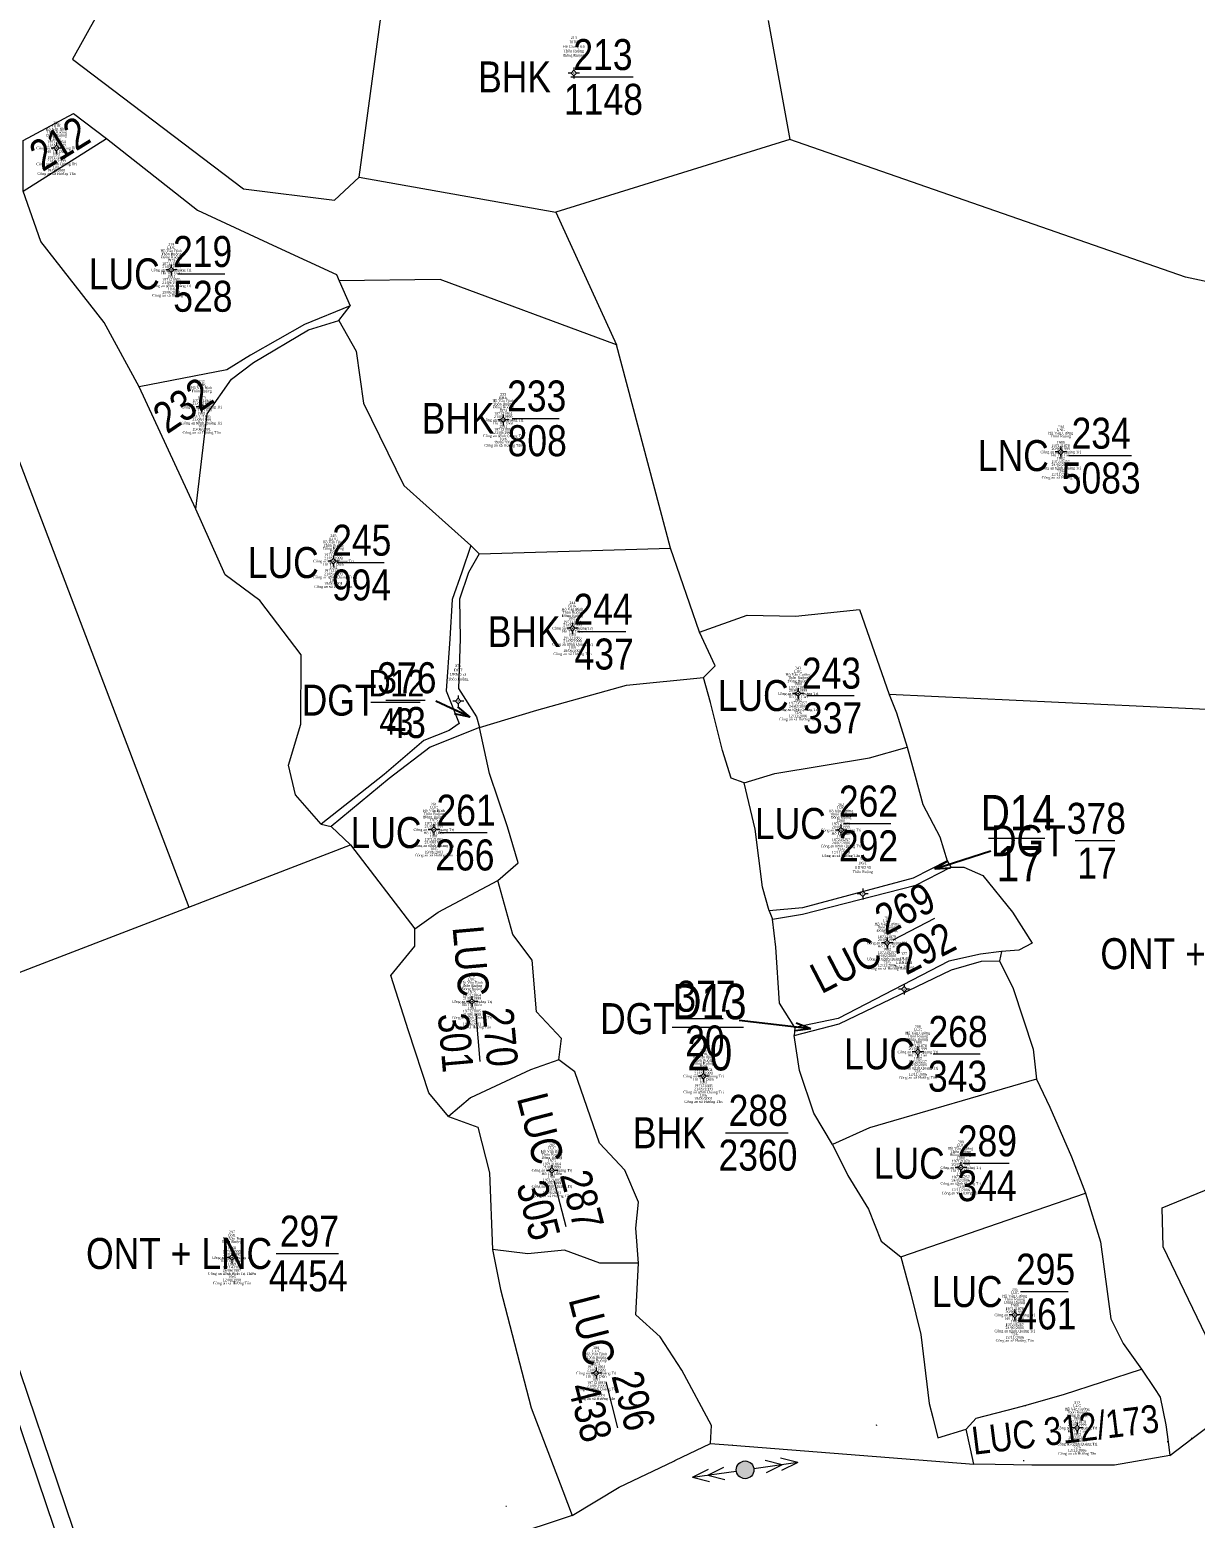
# Model space of a CAD drawing. Header units: metres. Extents: x 546779 to 548251, y 1841578 to 1843315.
# Drawn here: x 547614.9 to 547746.7, y 1842078.8 to 1842247 of the extents above; entities that cross this region are included whole.
import ezdxf
from ezdxf.enums import TextEntityAlignment as Align

# ---------------------------------------------------------------- set-up
doc = ezdxf.new("R2010")
doc.units = ezdxf.units.M
doc.header["$MEASUREMENT"] = 0
doc.linetypes.add('DGN Style 1', pattern=[16.3472, 0.0272, -16.32])
for name, color, linetype, lineweight in [('Level 10', 7, 'Continuous', 0), ('Level 11', 7, 'Continuous', 0), ('Level 13', 7, 'Continuous', 0), ('Level 14', 7, 'Continuous', 0), ('Level 15', 7, 'Continuous', 0), ('Level 18', 7, 'Continuous', 0), ('Level 23', 7, 'Continuous', 0), ('Level 31', 7, 'Continuous', 0), ('Level 50', 7, 'Continuous', 0), ('Level 55', 7, 'Continuous', 0), ('Level 59', 7, 'Continuous', 0)]:
    doc.layers.add(name, color=color, linetype=linetype, lineweight=lineweight)
doc.styles.add('Style-vnarialNarrowI', font='vnarialNarrowI.shx')
doc.styles.add('Style-Vntimei', font='Vntimei.shx')
doc.dimstyles.get("Standard").update_dxf_attribs({"dimtxt": 0.18, "dimasz": 0.18, "dimexe": 0.18, "dimexo": 0.0625, "dimgap": 0.09, "dimtad": 0, "dimtih": 1, "dimtoh": 1, "dimdec": 4, "dimzin": 0, "dimdsep": 46, "dimtxsty": 'Standard', "dimcen": 0.09, "dimadec": 0, "dimazin": 0, "dimtfac": 1, "dimtdec": 4, "dimtofl": 0, "dimtmove": 0, "dimatfit": 3, "dimfxl": 1, "dimtolj": 1, "dimtzin": 0, "dimarcsym": 0})

# ---------------------------------------------------------------- blocks, each defined once
blk = doc.blocks.new('CS1_5')
at = {"layer": 'Level 55', "linetype": 'Continuous', "lineweight": 0}
h = blk.add_hatch(color=7, dxfattribs=at)
edge = h.paths.add_edge_path()
edge.add_arc((0.004881, -0.002353), 0.999999, 0, 360)
at = {"layer": 'Level 55', "color": 230, "linetype": 'Continuous', "lineweight": 0}
for p, q in [((-5.996058, 0.140408), (-4.056197, 0.724729)), ((-5.996058, 0.140408), (-0.999612, 0.021757)), ((-5.996058, 0.140408), (-4.172172, -0.664784)), ((-4.251627, 0.087935), (-2.31015, 0.682124)), ((-4.251627, 0.087935), (-2.416257, -0.709004)), ((4.246781, -0.117541), (2.432764, 0.686036)), ((6.002696, -0.161761), (4.180426, 0.6533)), ((6.002696, -0.161761), (0.996381, -0.041494)), ((4.246781, -0.117541), (2.315173, -0.713345)), ((6.002696, -0.161761), (4.062835, -0.746081))]:
    blk.add_line(p, q, dxfattribs=at)
blk.add_circle((0.004881, -0.002353), 0.999999, dxfattribs=at)
blk = doc.blocks.new('N_THUA_209')
at = {"layer": 'Level 13', "color": 230, "linetype": 'Continuous', "lineweight": 13, "flags": 128}
blk.add_lwpolyline([(-2.61, 0), (4.47, 0)], dxfattribs=at)
at = {"layer": 'Level 13', "color": 230, "linetype": 'Continuous', "lineweight": 0, "style": 'Style-vnarialNarrowI'}
blk.add_text('213', height=3.49998, dxfattribs=at).set_placement((1.039485, 0.78), align=Align.CENTER)
blk.add_text('BHK ', height=3.49998, dxfattribs=at).set_placement((-3.719263, -0.00001), align=Align.MIDDLE_RIGHT)
blk.add_text('1148', height=3.49998, dxfattribs=at).set_placement((1.103083, -0.78002), align=Align.TOP_CENTER)
blk = doc.blocks.new('N_THUA_214')
at = {"layer": 'Level 13', "color": 230, "linetype": 'Continuous', "lineweight": 13, "flags": 128}
blk.add_lwpolyline([(-2.84, 0), (2.48, 0)], dxfattribs=at)
at = {"layer": 'Level 13', "color": 230, "linetype": 'Continuous', "lineweight": 0, "style": 'Style-vnarialNarrowI'}
blk.add_text('219', height=3.49998, dxfattribs=at).set_placement((-0.03671, 0.78), align=Align.CENTER)
blk.add_text('LUC ', height=3.49998, dxfattribs=at).set_placement((-3.771418, -0.00001), align=Align.MIDDLE_RIGHT)
blk.add_text('528', height=3.49998, dxfattribs=at).set_placement((-0.011769, -0.78002), align=Align.TOP_CENTER)
blk = doc.blocks.new('N_THUA_226')
at = {"layer": 'Level 13', "color": 230, "linetype": 'Continuous', "lineweight": 13, "flags": 128}
blk.add_lwpolyline([(-2.84, 0), (2.48, 0)], dxfattribs=at)
at = {"layer": 'Level 13', "color": 230, "linetype": 'Continuous', "lineweight": 0, "style": 'Style-vnarialNarrowI'}
blk.add_text('233', height=3.49998, dxfattribs=at).set_placement((-0.070515, 0.78), align=Align.CENTER)
blk.add_text('BHK ', height=3.49998, dxfattribs=at).set_placement((-3.719263, -0.00001), align=Align.MIDDLE_RIGHT)
blk.add_text('808', height=3.49998, dxfattribs=at).set_placement((-0.011769, -0.78002), align=Align.TOP_CENTER)
blk = doc.blocks.new('N_THUA_227')
at = {"layer": 'Level 13', "color": 230, "linetype": 'Continuous', "lineweight": 13, "flags": 128}
blk.add_lwpolyline([(-2.61, 0), (4.47, 0)], dxfattribs=at)
at = {"layer": 'Level 13', "color": 230, "linetype": 'Continuous', "lineweight": 0, "style": 'Style-vnarialNarrowI'}
blk.add_text('234', height=3.49998, dxfattribs=at).set_placement((1.037401, 0.78), align=Align.CENTER)
blk.add_text('LNC ', height=3.49998, dxfattribs=at).set_placement((-3.771418, -0.00001), align=Align.MIDDLE_RIGHT)
blk.add_text('5083', height=3.49998, dxfattribs=at).set_placement((1.044337, -0.78002), align=Align.TOP_CENTER)
blk = doc.blocks.new('N_THUA_234')
at = {"layer": 'Level 13', "color": 230, "linetype": 'Continuous', "lineweight": 13, "flags": 128}
blk.add_lwpolyline([(-2.83, 0), (2.53, 0)], dxfattribs=at)
at = {"layer": 'Level 13', "color": 230, "linetype": 'Continuous', "lineweight": 0, "style": 'Style-vnarialNarrowI'}
blk.add_text('243', height=3.49998, dxfattribs=at).set_placement((-0.040515, 0.78), align=Align.CENTER)
blk.add_text('LUC ', height=3.49998, dxfattribs=at).set_placement((-3.771418, -0.00001), align=Align.MIDDLE_RIGHT)
blk.add_text('337', height=3.49998, dxfattribs=at).set_placement((0.089274, -0.78002), align=Align.TOP_CENTER)
blk = doc.blocks.new('N_THUA_235')
at = {"layer": 'Level 13', "color": 230, "linetype": 'Continuous', "lineweight": 13, "flags": 128}
blk.add_lwpolyline([(-2.83, 0), (2.53, 0)], dxfattribs=at)
at = {"layer": 'Level 13', "color": 230, "linetype": 'Continuous', "lineweight": 0, "style": 'Style-vnarialNarrowI'}
blk.add_text('244', height=3.49998, dxfattribs=at).set_placement((-0.042599, 0.78), align=Align.CENTER)
blk.add_text('BHK ', height=3.49998, dxfattribs=at).set_placement((-3.719263, -0.00001), align=Align.MIDDLE_RIGHT)
blk.add_text('437', height=3.49998, dxfattribs=at).set_placement((0.089274, -0.78002), align=Align.TOP_CENTER)
blk = doc.blocks.new('N_THUA_236')
at = {"layer": 'Level 13', "color": 230, "linetype": 'Continuous', "lineweight": 13, "flags": 128}
blk.add_lwpolyline([(-2.84, 0), (2.51, 0)], dxfattribs=at)
at = {"layer": 'Level 13', "color": 230, "linetype": 'Continuous', "lineweight": 0, "style": 'Style-vnarialNarrowI'}
blk.add_text('245', height=3.49998, dxfattribs=at).set_placement((-0.021169, 0.78), align=Align.CENTER)
blk.add_text('LUC ', height=3.49998, dxfattribs=at).set_placement((-3.771418, -0.00001), align=Align.MIDDLE_RIGHT)
blk.add_text('994', height=3.49998, dxfattribs=at).set_placement((-0.052599, -0.78002), align=Align.TOP_CENTER)
blk = doc.blocks.new('N_THUA_251')
at = {"layer": 'Level 13', "color": 230, "linetype": 'Continuous', "lineweight": 13, "flags": 128}
blk.add_lwpolyline([(-2.83, 0), (2.53, 0)], dxfattribs=at)
at = {"layer": 'Level 13', "color": 230, "linetype": 'Continuous', "lineweight": 0, "style": 'Style-vnarialNarrowI'}
blk.add_text('261', height=3.49998, dxfattribs=at).set_placement((0.154692, 0.78), align=Align.CENTER)
blk.add_text('LUC ', height=3.49998, dxfattribs=at).set_placement((-3.771418, -0.00001), align=Align.MIDDLE_RIGHT)
blk.add_text('266', height=3.49998, dxfattribs=at).set_placement((0.018779, -0.78002), align=Align.TOP_CENTER)
blk = doc.blocks.new('N_THUA_252')
at = {"layer": 'Level 13', "color": 230, "linetype": 'Continuous', "lineweight": 13, "flags": 128}
blk.add_lwpolyline([(-2.84, 0), (2.48, 0)], dxfattribs=at)
at = {"layer": 'Level 13', "color": 230, "linetype": 'Continuous', "lineweight": 0, "style": 'Style-vnarialNarrowI'}
blk.add_text('262', height=3.49998, dxfattribs=at).set_placement((-0.062184, 0.78), align=Align.CENTER)
blk.add_text('LUC ', height=3.49998, dxfattribs=at).set_placement((-3.771418, -0.00001), align=Align.MIDDLE_RIGHT)
blk.add_text('292', height=3.49998, dxfattribs=at).set_placement((-0.062184, -0.78002), align=Align.TOP_CENTER)
blk = doc.blocks.new('N_THUA_257')
at = {"layer": 'Level 13', "color": 230, "linetype": 'Continuous', "lineweight": 13, "flags": 128}
blk.add_lwpolyline([(-2.84, 0), (2.48, 0)], dxfattribs=at)
at = {"layer": 'Level 13', "color": 230, "linetype": 'Continuous', "lineweight": 0, "style": 'Style-vnarialNarrowI'}
blk.add_text('268', height=3.49998, dxfattribs=at).set_placement((-0.011769, 0.78), align=Align.CENTER)
blk.add_text('LUC ', height=3.49998, dxfattribs=at).set_placement((-3.771418, -0.00001), align=Align.MIDDLE_RIGHT)
blk.add_text('343', height=3.49998, dxfattribs=at).set_placement((-0.070515, -0.78002), align=Align.TOP_CENTER)
blk = doc.blocks.new('N_THUA_258')
at = {"layer": 'Level 13', "color": 230, "linetype": 'Continuous', "lineweight": 13, "flags": 128}
blk.add_lwpolyline([(-2.84016, -0.001426), (2.48243, 0.00688)], dxfattribs=at)
at = {"layer": 'Level 13', "color": 230, "linetype": 'Continuous', "lineweight": 0, "style": 'Style-vnarialNarrowI'}
blk.add_text('269', height=3.499982, rotation=359.99984, dxfattribs=at).set_placement((-0.035572, 0.781767), align=Align.CENTER)
blk.add_text('LUC ', height=3.499982, rotation=359.99984, dxfattribs=at).set_placement((-3.774651, 0.007994), align=Align.MIDDLE_RIGHT)
blk.add_text('292', height=3.499982, rotation=359.99984, dxfattribs=at).set_placement((-0.066839, -0.77613), align=Align.TOP_CENTER)
blk = doc.blocks.new('N_THUA_259')
at = {"layer": 'Level 13', "color": 230, "linetype": 'Continuous', "lineweight": 13, "flags": 128}
blk.add_lwpolyline([(-2.870899, 0.004638), (2.509657, -0.002592)], dxfattribs=at)
at = {"layer": 'Level 13', "color": 230, "linetype": 'Continuous', "lineweight": 0, "style": 'Style-vnarialNarrowI'}
blk.add_text('270', height=3.499916, rotation=0.000019, dxfattribs=at).set_placement((-0.049654, 0.783884), align=Align.CENTER)
blk.add_text('LUC ', height=3.499916, rotation=0.000019, dxfattribs=at).set_placement((-3.774454, 0.003581), align=Align.MIDDLE_RIGHT)
blk.add_text('301', height=3.499916, rotation=0.000019, dxfattribs=at).set_placement((0.121791, -0.78136), align=Align.TOP_CENTER)
blk = doc.blocks.new('N_THUA_276')
at = {"layer": 'Level 13', "color": 230, "linetype": 'Continuous', "lineweight": 13, "flags": 128}
blk.add_lwpolyline([(-2.830494, -0.000984), (2.5297, -0.003819)], dxfattribs=at)
at = {"layer": 'Level 13', "color": 230, "linetype": 'Continuous', "lineweight": 0, "style": 'Style-vnarialNarrowI'}
blk.add_text('287', height=3.499979, rotation=0.000102, dxfattribs=at).set_placement((0.083678, 0.783138), align=Align.CENTER)
blk.add_text('LUC ', height=3.499979, rotation=0.000102, dxfattribs=at).set_placement((-3.769423, -0.005338), align=Align.MIDDLE_RIGHT)
blk.add_text('305', height=3.499979, rotation=0.000102, dxfattribs=at).set_placement((-0.015047, -0.781294), align=Align.TOP_CENTER)
blk = doc.blocks.new('N_THUA_277')
at = {"layer": 'Level 13', "color": 230, "linetype": 'Continuous', "lineweight": 13, "flags": 128}
blk.add_lwpolyline([(-2.61, 0), (4.47, 0)], dxfattribs=at)
at = {"layer": 'Level 13', "color": 230, "linetype": 'Continuous', "lineweight": 0, "style": 'Style-vnarialNarrowI'}
blk.add_text('288', height=3.49998, dxfattribs=at).set_placement((1.098231, 0.78), align=Align.CENTER)
blk.add_text('BHK ', height=3.49998, dxfattribs=at).set_placement((-3.719263, -0.00001), align=Align.MIDDLE_RIGHT)
blk.add_text('2360', height=3.49998, dxfattribs=at).set_placement((1.069544, -0.78002), align=Align.TOP_CENTER)
blk = doc.blocks.new('N_THUA_278')
at = {"layer": 'Level 13', "color": 230, "linetype": 'Continuous', "lineweight": 13, "flags": 128}
blk.add_lwpolyline([(-2.84, 0), (2.41, 0)], dxfattribs=at)
at = {"layer": 'Level 13', "color": 230, "linetype": 'Continuous', "lineweight": 0, "style": 'Style-vnarialNarrowI'}
blk.add_text('289', height=3.49998, dxfattribs=at).set_placement((-0.06671, 0.78), align=Align.CENTER)
blk.add_text('LUC ', height=3.49998, dxfattribs=at).set_placement((-3.771418, -0.00001), align=Align.MIDDLE_RIGHT)
blk.add_text('344', height=3.49998, dxfattribs=at).set_placement((-0.102599, -0.78002), align=Align.TOP_CENTER)
blk = doc.blocks.new('N_THUA_284')
at = {"layer": 'Level 13', "color": 230, "linetype": 'Continuous', "lineweight": 13, "flags": 128}
blk.add_lwpolyline([(-2.87, 0), (2.54, 0)], dxfattribs=at)
at = {"layer": 'Level 13', "color": 230, "linetype": 'Continuous', "lineweight": 0, "style": 'Style-vnarialNarrowI'}
blk.add_text('295', height=3.49998, dxfattribs=at).set_placement((-0.031169, 0.77), align=Align.CENTER)
blk.add_text('LUC ', height=3.49998, dxfattribs=at).set_placement((-3.781418, -0.01001), align=Align.MIDDLE_RIGHT)
blk.add_text('461', height=3.49998, dxfattribs=at).set_placement((0.124692, -0.79002), align=Align.TOP_CENTER)
blk = doc.blocks.new('N_THUA_285')
at = {"layer": 'Level 13', "color": 230, "linetype": 'Continuous', "lineweight": 13, "flags": 128}
blk.add_lwpolyline([(-2.84017, 0.00059), (2.539378, -0.005492)], dxfattribs=at)
at = {"layer": 'Level 13', "color": 230, "linetype": 'Continuous', "lineweight": 0, "style": 'Style-vnarialNarrowI'}
blk.add_text('296', height=3.499973, rotation=359.999908, dxfattribs=at).set_placement((0.012926, 0.781976), align=Align.CENTER)
blk.add_text('LUC ', height=3.499973, rotation=359.999908, dxfattribs=at).set_placement((-3.778517, -0.006853), align=Align.MIDDLE_RIGHT)
blk.add_text('438', height=3.499973, rotation=359.999908, dxfattribs=at).set_placement((0.015131, -0.787452), align=Align.TOP_CENTER)
blk = doc.blocks.new('N_THUA_299')
at = {"layer": 'Level 13', "color": 230, "linetype": 'Continuous', "lineweight": 0, "style": 'Style-vnarialNarrowI'}
blk.add_text('LUC 312/173', height=3.4998, rotation=359.999959, dxfattribs=at).set_placement((0.096249, -0.010902), align=Align.MIDDLE_CENTER)
blk = doc.blocks.new('N_THUA_364')
at = {"layer": 'Level 13', "color": 230, "linetype": 'Continuous', "lineweight": 13, "flags": 128}
blk.add_lwpolyline([(0, 0), (4.43, 0)], dxfattribs=at)
at = {"layer": 'Level 13', "color": 230, "linetype": 'Continuous', "lineweight": 0, "style": 'Style-vnarialNarrowI'}
blk.add_text('376', height=3.49998, dxfattribs=at).set_placement((2.378779, 0.77), align=Align.CENTER)
blk.add_text('376', height=3.49998, dxfattribs=at).set_placement((2.378779, 0.77), align=Align.CENTER)
blk.add_text('DGT ', height=3.49998, dxfattribs=at).set_placement((0.060438, -0.01001), align=Align.MIDDLE_RIGHT)
blk.add_text('43', height=3.49998, dxfattribs=at).set_placement((2.304633, -0.79002), align=Align.TOP_CENTER)
blk = doc.blocks.new('TerminatorOpen_0.5')
at = {"color": 0, "linetype": 'ByBlock', "lineweight": -2}
for q in [(-1, 0.25), (-1, 0), (-1, -0.25)]:
    blk.add_line((0, 0), q, dxfattribs=at)
blk = doc.blocks.new('N_THUA_365')
at = {"layer": 'Level 13', "color": 230, "linetype": 'Continuous', "lineweight": 13, "flags": 128}
blk.add_lwpolyline([(0, 0), (4.43, 0)], dxfattribs=at)
at = {"layer": 'Level 13', "color": 230, "linetype": 'Continuous', "lineweight": 0, "style": 'Style-vnarialNarrowI'}
blk.add_text('377', height=3.49998, dxfattribs=at).set_placement((2.459274, 0.77), align=Align.CENTER)
blk.add_text('377', height=3.49998, dxfattribs=at).set_placement((2.459274, 0.77), align=Align.CENTER)
blk.add_text('DGT ', height=3.49998, dxfattribs=at).set_placement((0.070438, -0.01001), align=Align.MIDDLE_RIGHT)
blk.add_text('20', height=3.49998, dxfattribs=at).set_placement((2.33984, -0.79002), align=Align.TOP_CENTER)
blk = doc.blocks.new('N_THUA_366')
at = {"layer": 'Level 13', "color": 230, "linetype": 'Continuous', "lineweight": 13, "flags": 128}
blk.add_lwpolyline([(0, 0), (4.49, 0)], dxfattribs=at)
at = {"layer": 'Level 13', "color": 230, "linetype": 'Continuous', "lineweight": 0, "style": 'Style-vnarialNarrowI'}
blk.add_text('378', height=3.49998, dxfattribs=at).set_placement((2.408231, 0.77), align=Align.CENTER)
blk.add_text('378', height=3.49998, dxfattribs=at).set_placement((2.408231, 0.77), align=Align.CENTER)
blk.add_text('DGT ', height=3.49998, dxfattribs=at).set_placement((0.070438, -0.01001), align=Align.MIDDLE_RIGHT)
blk.add_text('17', height=3.49998, dxfattribs=at).set_placement((2.484422, -0.79002), align=Align.TOP_CENTER)
blk = doc.blocks.new('CENTRD')
at = {"layer": 'Level 11', "linetype": 'Continuous', "lineweight": 0}
h = blk.add_hatch(color=3, dxfattribs=at)
edge = h.paths.add_edge_path()
edge.add_arc((-0.0025, 0), 1.500056, 0, 360)
at = {"layer": 'Level 11', "color": 3, "linetype": 'Continuous', "lineweight": 0}
for p, q in [((-6.200231, 0), (-12.400462, 0)), ((0, 6.200231), (-6.200231, 0)), ((-6.200231, 0), (0, -6.200231)), ((0, 12.400462), (0, 6.200231)), ((6.200231, 0), (0, 6.200231)), ((0, -6.200231), (6.200231, 0)), ((12.600469, 0), (6.200231, 0)), ((0, -6.200231), (0, -12.400462))]:
    blk.add_line(p, q, dxfattribs=at)

msp = doc.modelspace()

# ---------------------------------------------------------------- linework, layer by layer
at = {"layer": 'Level 10', "color": 7, "linetype": 'Continuous', "lineweight": 0}
for p, q in [((547698.39, 1842248.07), (547700.84, 1842234.63)), ((547614.13, 1842228.77), (547623.54, 1842234.72)), ((547700.84, 1842234.63), (547674.35, 1842226.4)), ((547652.13, 1842230.35), (547674.35, 1842226.4)), ((547674.35, 1842226.4), (547681.24, 1842211.41)), ((547649.86, 1842218.63), (547651.12, 1842215.81)), ((547649.84, 1842214.17), (547651.12, 1842215.81)), ((547687.31, 1842188.42), (547681.24, 1842211.41)), ((547633.65, 1842192.82), (547627.25, 1842206.65)), ((547664.76, 1842188.72), (547665.71, 1842187.8)), ((547665.71, 1842187.8), (547687.31, 1842188.42)), ((547690.59, 1842178.94), (547687.31, 1842188.42)), ((547779.51, 1842168.71), (547712.04, 1842171.9)), ((547647.82, 1842157.23), (547648.95, 1842156.96)), ((547648.95, 1842156.96), (547651.15, 1842154.88)), ((547632.86, 1842147.84), (547651.15, 1842154.88)), ((547651.15, 1842154.88), (547658.42, 1842145.4)), ((547718.62, 1842153.1), (547719.02, 1842152.36)), ((547600.19, 1842135.27), (547632.86, 1842147.84)), ((547698.47, 1842147.43), (547698.87, 1842146.5)), ((547724.77, 1842142.82), (547724.54, 1842141.78)), ((547598.33, 1842134.55), (547621.06, 1842067.6)), ((547701.38, 1842134.24), (547701.3, 1842133.36)), ((547713.39, 1842108.33), (547734.26, 1842115.51)), ((547740.58, 1842095.63), (547742.04, 1842093.43)), ((547746.32, 1842087.79), (547751.55, 1842091.74)), ((547743.59, 1842087.43), (547743.8, 1842085.88)), ((547743.8, 1842085.88), (547746.32, 1842087.79)), ((547687.82, 1842085.29), (547691.84, 1842087.24)), ((547691.84, 1842087.24), (547694.33, 1842087.04)), ((547694.33, 1842087.04), (547721.62, 1842084.9)), ((547724.05, 1842084.85), (547721.62, 1842084.9)), ((547675.15, 1842081.87), (547676.2, 1842079.1))]:
    msp.add_line(p, q, dxfattribs=at)
at = {"layer": 'Level 10', "color": 7, "linetype": 'Continuous', "lineweight": 0, "flags": 128}
for points in [[(547614.13, 1842228.77), (547614.12, 1842234.5), (547619.84, 1842237.57), (547623.54, 1842234.72)], [(547623.54, 1842234.72), (547633.86, 1842226.62), (547642.87, 1842222.44), (547649.57, 1842219.37), (547649.86, 1842218.63)], [(547788.63, 1842209.83), (547745.56, 1842219.04), (547700.84, 1842234.63)], [(547627.25, 1842206.65), (547623.28, 1842213.92), (547616.14, 1842223.1), (547614.13, 1842228.77)], [(547681.24, 1842211.41), (547661.27, 1842218.78), (547649.86, 1842218.63)], [(547651.12, 1842215.81), (547645.94, 1842213.71), (547639.82, 1842210.25), (547637.17, 1842208.59), (547627.25, 1842206.65)], [(547633.65, 1842192.82), (547634.93, 1842203.62), (547637.69, 1842207.54), (547640.16, 1842209.41), (547646.4, 1842213.1), (547649.84, 1842214.17)], [(547649.84, 1842214.17), (547651.8, 1842210.71), (547652.6, 1842204.8), (547657.18, 1842195.52), (547664.76, 1842188.72)], [(547647.82, 1842157.23), (547644.94, 1842160.56), (547644.12, 1842163.89), (547645.54, 1842168.53), (547645.58, 1842176.36), (547640.89, 1842182.51), (547636.97, 1842185.41), (547633.65, 1842192.82)], [(547664.76, 1842188.72), (547663.75, 1842185.72), (547662.64, 1842182.63), (547662.38, 1842178.19), (547661.96, 1842172.3), (547663.42, 1842168.6), (547662.31, 1842167.8), (547659.45, 1842166.7), (547654.96, 1842162.86), (547647.82, 1842157.23)], [(547665.71, 1842187.8), (547664.48, 1842185.67), (547663.47, 1842182.68), (547663.53, 1842178.19), (547663.34, 1842172.57), (547665.38, 1842169.37), (547665.72, 1842168.16)], [(547690.59, 1842178.94), (547695.98, 1842180.84), (547701.46, 1842180.75), (547708.69, 1842181.5), (547712.04, 1842171.9)], [(547691.07, 1842173.81), (547692.38, 1842175.13), (547690.59, 1842178.94)], [(547665.72, 1842168.16), (547672.21, 1842170.12), (547682.36, 1842172.93), (547691.07, 1842173.81)], [(547695.65, 1842161.92), (547694.19, 1842162.44), (547693.22, 1842165.54), (547691.86, 1842170.98), (547691.07, 1842173.81)], [(547712.04, 1842171.9), (547712.87, 1842169.81), (547714.08, 1842165.93)], [(547665.72, 1842168.16), (547660.15, 1842165.93), (547655.52, 1842162.39), (547648.95, 1842156.96)], [(547667.82, 1842150.85), (547670.12, 1842152.85), (547668.91, 1842156.94), (547666.87, 1842162.94), (547665.72, 1842168.16)], [(547695.65, 1842161.92), (547699.13, 1842162.96), (547709.82, 1842164.71), (547714.08, 1842165.93)], [(547714.08, 1842165.93), (547715, 1842162.66), (547715.85, 1842159.46), (547717.79, 1842155.81), (547718.62, 1842153.1)], [(547698.47, 1842147.43), (547697.73, 1842150.09), (547696.9, 1842156.68), (547695.65, 1842161.92)], [(547718.62, 1842153.1), (547714.77, 1842151.13), (547702.25, 1842147.77), (547698.47, 1842147.43)], [(547698.87, 1842146.5), (547702.24, 1842147.06), (547715.06, 1842150.33), (547719.02, 1842152.36)], [(547719.02, 1842152.36), (547720.51, 1842152.38), (547722.65, 1842151.41), (547726.01, 1842147.27), (547728.23, 1842143.76), (547726.73, 1842143), (547724.77, 1842142.82)], [(547658.42, 1842145.4), (547661.05, 1842147.29), (547667.82, 1842150.85)], [(547674.71, 1842130.61), (547675.02, 1842133), (547672.19, 1842136), (547671.67, 1842141.84), (547669.51, 1842144.74), (547667.82, 1842150.85)], [(547701.38, 1842134.24), (547699.67, 1842136.99), (547699.23, 1842143.34), (547698.87, 1842146.5)], [(547662.22, 1842124.2), (547659.99, 1842126.88), (547657.71, 1842133.86), (547655.69, 1842140.14), (547658.43, 1842143.45), (547658.42, 1842145.4)], [(547701.3, 1842133.36), (547706.4, 1842134.66), (547719.09, 1842140.77), (547722.51, 1842141.73), (547724.54, 1842141.78)], [(547724.77, 1842142.82), (547722.38, 1842142.55), (547718.8, 1842141.74), (547706.3, 1842135.25), (547701.38, 1842134.24)], [(547724.54, 1842141.78), (547726.08, 1842138.64), (547728.32, 1842131.78), (547728.72, 1842128.42)], [(547705.64, 1842121.02), (547703.52, 1842124.58), (547701.93, 1842129.37), (547701.3, 1842133.36)], [(547674.71, 1842130.61), (547671.51, 1842129.47), (547664.72, 1842126.31), (547662.22, 1842124.2)], [(547683.7, 1842107.61), (547683.41, 1842111.55), (547683.72, 1842114.51), (547682.18, 1842118.11), (547679.31, 1842121.19), (547676.5, 1842129.24), (547674.71, 1842130.61)], [(547728.72, 1842128.42), (547709.83, 1842122.92), (547705.64, 1842121.02)], [(547728.72, 1842128.42), (547730.23, 1842125.24), (547732.68, 1842119.64), (547734.26, 1842115.51)], [(547662.22, 1842124.2), (547665.55, 1842122.97), (547666.88, 1842117.83), (547667.19, 1842109.15)], [(547750.22, 1842094.5), (547743.05, 1842109.44), (547742.92, 1842113.87), (547750.82, 1842117.1), (547764.99, 1842121.91), (547771.28, 1842120.57)], [(547705.64, 1842121.02), (547707.37, 1842117.51), (547709.72, 1842113.71), (547711.16, 1842110.1), (547713.39, 1842108.33)], [(547734.26, 1842115.51), (547735.95, 1842110.03), (547737.13, 1842101.33), (547738.51, 1842098.54), (547740.58, 1842095.63)], [(547667.19, 1842109.15), (547668.12, 1842104.64), (547671.58, 1842091.25), (547675.15, 1842081.87)], [(547683.7, 1842107.61), (547679.35, 1842107.6), (547675.36, 1842109.06), (547671.18, 1842108.65), (547667.19, 1842109.15)], [(547691.84, 1842087.24), (547691.97, 1842089.26), (547688.62, 1842095.5), (547686.16, 1842099.28), (547683.42, 1842101.76), (547683.7, 1842107.61)], [(547713.39, 1842108.33), (547714.52, 1842104.14), (547715.65, 1842099.53), (547716.57, 1842091.73), (547716.98, 1842090.15)], [(547727.39, 1842091.51), (547731.75, 1842092.75), (547740.58, 1842095.63)], [(547742.04, 1842093.43), (547742.68, 1842092.46), (547743.33, 1842089.35), (547743.59, 1842087.43)], [(547720.75, 1842088.83), (547721.9, 1842090.09), (547726.43, 1842091.24), (547727.39, 1842091.51)], [(547716.98, 1842090.15), (547717.57, 1842087.85), (547720.75, 1842088.83)], [(547721.62, 1842084.9), (547721.24, 1842086.64), (547720.75, 1842088.83)], [(547743.8, 1842085.88), (547737.54, 1842084.78), (547728.2, 1842084.77), (547724.05, 1842084.85)], [(547676.2, 1842079.1), (547681.54, 1842082.3), (547687.72, 1842085.24), (547687.82, 1842085.29)], [(547676.2, 1842079.1), (547630.51, 1842063.94), (547627.56, 1842062.96), (547627.5, 1842063.17), (547626.93, 1842065.07)]]:
    msp.add_lwpolyline(points, dxfattribs=at)
at = {"layer": 'Level 13', "color": 230, "linetype": 'Continuous', "lineweight": 13, "flags": 128}
msp.add_lwpolyline([(547642.75, 1842108.7), (547649.77, 1842108.7)], dxfattribs=at)
at = {"layer": 'Level 14', "color": 2, "linetype": 'Continuous', "lineweight": 13, "flags": 128}
for points in [[(547653.44, 1842171.01), (547659.04, 1842171.01)], [(547723.29, 1842155.64), (547729.67, 1842155.64)], [(547687.52, 1842134.3), (547695.6, 1842134.3)]]:
    msp.add_lwpolyline(points, dxfattribs=at)
at = {"layer": 'Level 18', "color": 1, "linetype": 'Continuous', "lineweight": 0}
msp.add_line((547600.22, 1842135.19), (547622.95, 1842068.24), dxfattribs=at)
at = {"layer": 'Level 23', "color": 12, "linetype": 'Continuous', "lineweight": 0}
for p, q in [((547664.76, 1842188.72), (547665.71, 1842187.8)), ((547647.82, 1842157.23), (547648.95, 1842156.96)), ((547718.62, 1842153.1), (547719.02, 1842152.36)), ((547698.47, 1842147.43), (547698.87, 1842146.5)), ((547724.77, 1842142.82), (547724.54, 1842141.78)), ((547598.33, 1842134.55), (547621.06, 1842067.6)), ((547701.38, 1842134.24), (547701.3, 1842133.36)), ((547746.32, 1842087.79), (547751.55, 1842091.74)), ((547743.8, 1842085.88), (547746.32, 1842087.79)), ((547687.82, 1842085.29), (547691.84, 1842087.24)), ((547691.84, 1842087.24), (547694.33, 1842087.04)), ((547694.33, 1842087.04), (547721.62, 1842084.9)), ((547724.05, 1842084.85), (547721.62, 1842084.9))]:
    msp.add_line(p, q, dxfattribs=at)
at = {"layer": 'Level 23', "color": 12, "linetype": 'Continuous', "lineweight": 0, "flags": 128}
for points in [[(547664.76, 1842188.72), (547663.75, 1842185.72), (547662.64, 1842182.63), (547662.38, 1842178.19), (547661.96, 1842172.3), (547663.42, 1842168.6), (547662.31, 1842167.8), (547659.45, 1842166.7), (547654.96, 1842162.86), (547647.82, 1842157.23)], [(547665.71, 1842187.8), (547664.48, 1842185.67), (547663.47, 1842182.68), (547663.53, 1842178.19), (547663.34, 1842172.57), (547665.38, 1842169.37), (547665.72, 1842168.16)], [(547665.72, 1842168.16), (547660.15, 1842165.93), (547655.52, 1842162.39), (547648.95, 1842156.96)], [(547718.62, 1842153.1), (547714.77, 1842151.13), (547702.25, 1842147.77), (547698.47, 1842147.43)], [(547698.87, 1842146.5), (547702.24, 1842147.06), (547715.06, 1842150.33), (547719.02, 1842152.36)], [(547701.3, 1842133.36), (547706.4, 1842134.66), (547719.09, 1842140.77), (547722.51, 1842141.73), (547724.54, 1842141.78)], [(547724.77, 1842142.82), (547722.38, 1842142.55), (547718.8, 1842141.74), (547706.3, 1842135.25), (547701.38, 1842134.24)], [(547743.8, 1842085.88), (547737.54, 1842084.78), (547728.2, 1842084.77), (547724.05, 1842084.85)], [(547676.2, 1842079.1), (547681.54, 1842082.3), (547687.72, 1842085.24), (547687.82, 1842085.29)], [(547676.2, 1842079.1), (547630.51, 1842063.94), (547627.56, 1842062.96), (547627.5, 1842063.17), (547626.93, 1842065.07)]]:
    msp.add_lwpolyline(points, dxfattribs=at)
at = {"layer": 'Level 31', "color": 4, "linetype": 'Continuous', "lineweight": 0}
for p, q in [((547652.13, 1842230.35), (547655.17, 1842252.78)), ((547622.46, 1842248.63), (547619.7, 1842243.71)), ((547619.7, 1842243.71), (547639.03, 1842229.03)), ((547639.03, 1842229.03), (547649.32, 1842227.75)), ((547649.32, 1842227.75), (547652.13, 1842230.35))]:
    msp.add_line(p, q, dxfattribs=at)
at = {"layer": 'Level 50', "color": 230, "linetype": 'Continuous', "lineweight": 0}
msp.add_line((547589.22, 1842262.45), (547632.86, 1842147.84), dxfattribs=at)
at = {"layer": 'Level 59', "color": 6, "linetype": 'DGN Style 1', "lineweight": 0, "flags": 128}
for points in [[(547742.04, 1842093.43), (547750.22, 1842094.5)], [(547727.39, 1842091.51), (547742.04, 1842093.43)], [(547716.98, 1842090.15), (547727.39, 1842091.51)], [(547694.33, 1842087.04), (547695.35, 1842087.32), (547716.98, 1842090.15)], [(547743.59, 1842087.43), (547724.05, 1842084.85)], [(547746.32, 1842087.79), (547743.59, 1842087.43)], [(547675.15, 1842081.87), (547687.82, 1842085.29)], [(547621.06, 1842067.6), (547634.94, 1842071.03), (547675.15, 1842081.87)]]:
    msp.add_lwpolyline(points, dxfattribs=at)

# ---------------------------------------------------------------- block references
at = {"layer": 'Level 11', "color": 3, "linetype": 'Continuous', "lineweight": 0, "xscale": 0.049998, "yscale": 0.049998, "zscale": 0.049998}
for p in [(547676.39, 1842242.13), (547617.9, 1842233.65), (547630.88, 1842219.88), (547634.31, 1842204.39), (547668.41, 1842202.93), (547731.45, 1842199.3), (547649.21, 1842186.96), (547676.24, 1842179.37), (547663.32, 1842171.15), (547701.75, 1842171.99), (547660.56, 1842156.61), (547706.6, 1842156.56), (547709.06, 1842149.35), (547711.81, 1842143.8), (547713.74, 1842138.58), (547664.88, 1842137.18), (547715.29, 1842131.48), (547691.05, 1842128.75), (547673.91, 1842118.1), (547720.15, 1842118.42), (547637.74, 1842108.24), (547726.25, 1842101.75), (547678.93, 1842095.18), (547733.31, 1842088.98)]:
    msp.add_blockref('CENTRD', p, dxfattribs=at)
at = {"layer": 'Level 13', "color": 230, "linetype": 'Continuous', "lineweight": 0}
for name, p in [('N_THUA_209', (547678.65, 1842241.69)), ('N_THUA_214', (547634.46, 1842219.43)), ('N_THUA_226', (547672.27, 1842203.1)), ('N_THUA_227', (547734.99, 1842198.89)), ('N_THUA_236', (547652.44, 1842186.8)), ('N_THUA_235', (547679.74, 1842178.99)), ('N_THUA_364', (547655.14, 1842171.26)), ('N_THUA_234', (547705.57, 1842171.77)), ('N_THUA_252', (547709.78, 1842157.31)), ('N_THUA_251', (547664.06, 1842156.28)), ('N_THUA_366', (547733.07, 1842155.37)), ('N_THUA_365', (547688.87, 1842135.26)), ('N_THUA_257', (547719.86, 1842131.27)), ('N_THUA_277', (547696.15, 1842122.35)), ('N_THUA_278', (547723.23, 1842118.9)), ('N_THUA_284', (547729.77, 1842104.41))]:
    msp.add_blockref(name, p, dxfattribs=at)
for name, p, xscale, yscale, zscale, rotation in [('N_THUA_258', (547715.03, 1842145.47), 0.999999, 0.999999, 0.999999, 27.438498), ('N_THUA_259', (547665.56, 1842132.89), 1.000001, 1.000001, 1.000001, 275.088242), ('N_THUA_285', (547680.71, 1842091.44), 1.000002, 1.000002, 1.000002, 284.488503), ('N_THUA_299', (547731.88, 1842088.8), 0.9, 0.9, 0.9, 7.006249)]:
    msp.add_blockref(name, p, dxfattribs=dict(at, xscale=xscale, yscale=yscale, zscale=zscale, rotation=rotation))
at = {"layer": 'Level 13', "color": 230, "linetype": 'Continuous', "lineweight": 0, "rotation": 284.50727}
msp.add_blockref('N_THUA_276', (547674.86, 1842114.22), dxfattribs=at)
at = {"layer": 'Level 55', "color": 230, "linetype": 'Continuous', "lineweight": 0, "xscale": 1.000001, "yscale": 1.000001, "zscale": 1.000001, "rotation": 9.295908}
msp.add_blockref('CS1_5', (547695.76, 1842084.25), dxfattribs=at)

# ---------------------------------------------------------------- texts
at = {"layer": 'Level 13', "color": 230, "linetype": 'Continuous', "lineweight": 0, "style": 'Style-vnarialNarrowI'}
for s, rotation, p in [('212', 31.6833, (547618.24, 1842234.16)), ('232', 34.1942, (547632.2, 1842204.59))]:
    msp.add_text(s, height=3.5, rotation=rotation, dxfattribs=at).set_placement(p, align=Align.MIDDLE_CENTER)
for p in [(547756.99, 1842142.59), (547642.29, 1842108.7)]:
    msp.add_text('ONT + LNC', height=3.5, dxfattribs=at).set_placement(p, align=Align.MIDDLE_RIGHT)
msp.add_text('297', height=3.5, dxfattribs=at).set_placement((547646.5, 1842109.48), align=Align.CENTER)
msp.add_text('4454', height=3.5, dxfattribs=at).set_placement((547646.36, 1842107.92), align=Align.TOP_CENTER)
at = {"layer": 'Level 14', "color": 2, "linetype": 'Continuous', "lineweight": 0, "style": 'Style-vnarialNarrowI'}
for s, height, p in [('D12', 3, (547656.34, 1842171.67)), ('D14', 4, (547726.6, 1842156.53)), ('D13', 4, (547691.73, 1842135.18))]:
    msp.add_text(s, height=height, dxfattribs=at).set_placement(p, align=Align.CENTER)
for s, height, p in [('43', 3, (547656.32, 1842170.33)), ('17', 4, (547726.76, 1842154.75)), ('20', 4, (547691.76, 1842133.4))]:
    msp.add_text(s, height=height, dxfattribs=at).set_placement(p, align=Align.TOP_CENTER)
at = {"layer": 'Level 15', "color": 3, "linetype": 'Continuous', "lineweight": 0, "char_height": 0.3, "attachment_point": 5, "style": 'Style-Vntimei'}
for s, insert in [('213\\PBHK\\PHå Giang K«\\PTh«n Ruéng\\P§ång Ruéng\\P \\P \\P \\P \\P \\P \\P \\P \\P \\P \\P \\P \\P', (547676.39, 1842242.08)), ('376\\PDGT\\PUBND x·\\PTh«n Ruéng\\P \\P \\P \\P \\P \\P \\P \\P \\P \\P \\P \\P \\P \\P', (547663.32, 1842171.1)), ('378\\PDGT\\PUBND x·\\PTh«n Ruéng\\P \\P \\P \\P \\P \\P \\P \\P \\P \\P \\P \\P \\P \\P', (547709.06, 1842149.3)), ('377\\PDGT\\PUBND x·\\PTh«n Ruéng\\P \\P \\P \\P \\P \\P \\P \\P \\P \\P \\P \\P \\P \\P', (547713.74, 1842138.53))]:
    msp.add_mtext(s, dxfattribs=dict(at, insert=insert))
at = {"layer": 'Level 15', "color": 3, "linetype": 'Continuous', "lineweight": 0, "char_height": 0.3, "attachment_point": 5, "line_spacing_factor": 0.72, "style": 'Style-Vntimei'}
for s, insert in [('212\\PBHK\\PHå V¨n B×nh\\PTh«n Ruéng\\P§ång Ruéng\\P1975\\P197121864\\P21/09/1999\\PC«ng an t∅nh Qu¶ng TrÞ\\PHå ThÞ Diªn\\P1981\\P197121885\\P21/09/1999\\PC«ng an t∅nh Qu¶ng TrÞ\\P10/6\\P19/06/2001\\PC«ng an x· H\xadíng T©n\\P', (547617.9, 1842233.6)), ('219\\PLUC\\PHå V¨n B×nh\\PTh«n Ruéng\\P§ång Ruéng\\P1975\\P197121864\\P21/09/1999\\PC«ng an t∅nh Qu¶ng TrÞ\\PHå ThÞ Diªn\\P1981\\P197121885\\P21/09/1999\\PC«ng an t∅nh Qu¶ng TrÞ\\P10/6\\P19/06/2001\\PC«ng an x· H\xadíng T©n\\P', (547630.88, 1842219.83)), ('232\\PBHK\\PHå V¨n B×nh\\PTh«n Ruéng\\P \\P1975\\P197121864\\P21/09/1999\\PC«ng an t∅nh Qu¶ng TrÞ\\PHå ThÞ Diªn\\P1981\\P197121885\\P21/09/1999\\PC«ng an t∅nh Qu¶ng TrÞ\\P10/6\\P19/06/2001\\PC«ng an x· H\xadíng T©n\\P', (547634.31, 1842204.34)), ('233\\PBHK\\PHå V¨n B×nh\\PTh«n Ruéng\\P§ång Ruéng\\P1975\\P197121864\\P21/09/1999\\PC«ng an t∅nh Qu¶ng TrÞ\\PHå ThÞ Diªn\\P1981\\P197121885\\P21/09/1999\\PC«ng an t∅nh Qu¶ng TrÞ\\P10/6\\P19/06/2001\\PC«ng an x· H\xadíng T©n\\P', (547668.41, 1842202.88)), ('234\\PLNC\\PHå V¨n C\xadêng\\PTh«n Ruéng\\P \\P1980\\P197121879\\P20/09/1999\\PC«ng an t∅nh Qu¶ng TrÞ\\PHå ThÞ Lan\\P1982\\P197235257\\P24/02/2006\\PC«ng an t∅nh Qu¶ng TrÞ\\P72/6\\P12/11/2006\\PC«ng an x· H\xadíng T©n\\P', (547731.45, 1842199.25)), ('245\\PLUC\\PHå V¨n B×nh\\PTh«n Ruéng\\P§ång Ruéng\\P1975\\P197121864\\P21/09/1999\\PC«ng an t∅nh Qu¶ng TrÞ\\PHå ThÞ Diªn\\P1981\\P197121885\\P21/09/1999\\PC«ng an t∅nh Qu¶ng TrÞ\\P10/6\\P19/06/2001\\PC«ng an x· H\xadíng T©n\\P', (547649.21, 1842186.91)), ('244\\PBHK\\PHå V¨n B×nh\\PTh«n Ruéng\\P§ång Ruéng\\P1975\\P197121864\\P21/09/1999\\PC«ng an t∅nh Qu¶ng TrÞ\\PHå ThÞ Diªn\\P1981\\P197121885\\P21/09/1999\\PC«ng an t∅nh Qu¶ng TrÞ\\P10/6\\P19/06/2001\\PC«ng an x· H\xadíng T©n\\P', (547676.24, 1842179.32)), ('243\\PLUC\\PHå V¨n C\xadêng\\PTh«n Ruéng\\P§ång Ruéng\\P1980\\P197121879\\P20/09/1999\\PC«ng an t∅nh Qu¶ng TrÞ\\PHå ThÞ Lan\\P1982\\P197235257\\P24/02/2006\\PC«ng an t∅nh Qu¶ng TrÞ\\P72/6\\P12/11/2006\\PC«ng an x· H\xadíng T©n\\P', (547701.75, 1842171.94)), ('261\\PLUC\\PHå V¨n B×nh\\PTh«n Ruéng\\P§ång Ruéng\\P1975\\P197121864\\P21/09/1999\\PC«ng an t∅nh Qu¶ng TrÞ\\PHå ThÞ Diªn\\P1981\\P197121885\\P21/09/1999\\PC«ng an t∅nh Qu¶ng TrÞ\\P10/6\\P19/06/2001\\PC«ng an x· H\xadíng T©n\\P', (547660.56, 1842156.56)), ('262\\PLUC\\PHå V¨n C\xadêng\\PTh«n Ruéng\\P§ång Ruéng\\P1980\\P197121879\\P20/09/1999\\PC«ng an t∅nh Qu¶ng TrÞ\\PHå ThÞ Lan\\P1982\\P197235257\\P24/02/2006\\PC«ng an t∅nh Qu¶ng TrÞ\\P72/6\\P12/11/2006\\PC«ng an x· H\xadíng T©n\\P', (547706.6, 1842156.51)), ('269\\PLUC\\PHå V¨n C\xadêng\\PTh«n Ruéng\\P§ång Ruéng\\P1980\\P197121879\\P20/09/1999\\PC«ng an t∅nh Qu¶ng TrÞ\\PHå ThÞ Lan\\P1982\\P197235257\\P24/02/2006\\PC«ng an t∅nh Qu¶ng TrÞ\\P72/6\\P12/11/2006\\PC«ng an x· H\xadíng T©n\\P', (547711.81, 1842143.75)), ('270\\PLUC\\PHå V¨n B×nh\\PTh«n Ruéng\\P§ång Ruéng\\P1975\\P197121864\\P21/09/1999\\PC«ng an t∅nh Qu¶ng TrÞ\\PHå ThÞ Diªn\\P1981\\P197121885\\P21/09/1999\\PC«ng an t∅nh Qu¶ng TrÞ\\P10/6\\P19/06/2001\\PC«ng an x· H\xadíng T©n\\P', (547664.88, 1842137.13)), ('268\\PLUC\\PHå V¨n C\xadêng\\PTh«n Ruéng\\P§ång Ruéng\\P1980\\P197121879\\P20/09/1999\\PC«ng an t∅nh Qu¶ng TrÞ\\PHå ThÞ Lan\\P1982\\P197235257\\P24/02/2006\\PC«ng an t∅nh Qu¶ng TrÞ\\P72/6\\P12/11/2006\\PC«ng an x· H\xadíng T©n\\P', (547715.29, 1842131.43)), ('288\\PBHK\\PHå V¨n B×nh\\PTh«n Ruéng\\P§ång Ruéng\\P1975\\P197121864\\P21/09/1999\\PC«ng an t∅nh Qu¶ng TrÞ\\PHå ThÞ Diªn\\P1981\\P197121885\\P21/09/1999\\PC«ng an t∅nh Qu¶ng TrÞ\\P10/6\\P19/06/2001\\PC«ng an x· H\xadíng T©n\\P', (547691.05, 1842128.7)), ('287\\PLUC\\PHå V¨n B×nh\\PTh«n Ruéng\\P§ång Ruéng\\P1975\\P197121864\\P21/09/1999\\PC«ng an t∅nh Qu¶ng TrÞ\\PHå ThÞ Diªn\\P1981\\P197121885\\P21/09/1999\\PC«ng an t∅nh Qu¶ng TrÞ\\P10/6\\P19/06/2001\\PC«ng an x· H\xadíng T©n\\P', (547673.91, 1842118.05)), ('289\\PLUC\\PHå V¨n C\xadêng\\PTh«n Ruéng\\P§ång Ruéng\\P1980\\P197121879\\P20/09/1999\\PC«ng an t∅nh Qu¶ng TrÞ\\PHå ThÞ Lan\\P1982\\P197235257\\P24/02/2006\\PC«ng an t∅nh Qu¶ng TrÞ\\P72/6\\P12/11/2006\\PC«ng an x· H\xadíng T©n\\P', (547720.15, 1842118.37)), ('297\\PONT\\PHå V¨n Bå\\PTh«n Ruéng\\P \\P1968\\P197060555\\P24/05/1995\\PC«ng an t∅nh Qu¶ng TrÞ\\PHå ThÞ Phªng\\P1969\\P191143108\\P26/06/1987\\PC«ng an t∅nh B×nh TrÞ Thiªn\\P19/6\\P12/01/1998\\PC«ng an x· H\xadíng T©n\\P', (547637.74, 1842108.19)), ('295\\PLUC\\PHå V¨n C\xadêng\\PTh«n Ruéng\\P§ång Ruéng\\P1980\\P197121879\\P20/09/1999\\PC«ng an t∅nh Qu¶ng TrÞ\\PHå ThÞ Lan\\P1982\\P197235257\\P24/02/2006\\PC«ng an t∅nh Qu¶ng TrÞ\\P72/6\\P12/11/2006\\PC«ng an x· H\xadíng T©n\\P', (547726.25, 1842101.7)), ('296\\PLUC\\PHå V¨n B×nh\\PTh«n Ruéng\\P§ång Ruéng\\P1975\\P197121864\\P21/09/1999\\PC«ng an t∅nh Qu¶ng TrÞ\\PHå ThÞ Diªn\\P1981\\P197121885\\P21/09/1999\\PC«ng an t∅nh Qu¶ng TrÞ\\P10/6\\P19/06/2001\\PC«ng an x· H\xadíng T©n\\P', (547678.93, 1842095.13)), ('312\\PLUC\\PHå V¨n C\xadêng\\PTh«n Ruéng\\P§ång Ruéng\\P1980\\P197121879\\P20/09/1999\\PC«ng an t∅nh Qu¶ng TrÞ\\PHå ThÞ Lan\\P1982\\P197235257\\P24/02/2006\\PC«ng an t∅nh Qu¶ng TrÞ\\P72/6\\P12/11/2006\\PC«ng an x· H\xadíng T©n\\P', (547733.31, 1842088.93))]:
    msp.add_mtext(s, dxfattribs=dict(at, insert=insert))

# ---------------------------------------------------------------- leaders
at = {"layer": 'Level 13', "color": 230, "linetype": 'Continuous', "lineweight": 13}
for points in [[(547664.66, 1842169.33), (547660.81, 1842171.15)], [(547717.2, 1842152.18), (547723.55, 1842154.23)], [(547703.21, 1842134.09), (547695.08, 1842135.05)]]:
    msp.add_leader(points, dimstyle='Standard', override={"dimtxt": 1.75, "dimasz": 1.75, "dimgap": 0, "dimtxsty": 'Style-Vntimei', "dimldrblk": 'TerminatorOpen_0.5'}, dxfattribs=at)

doc.saveas('drawing.dxf')
